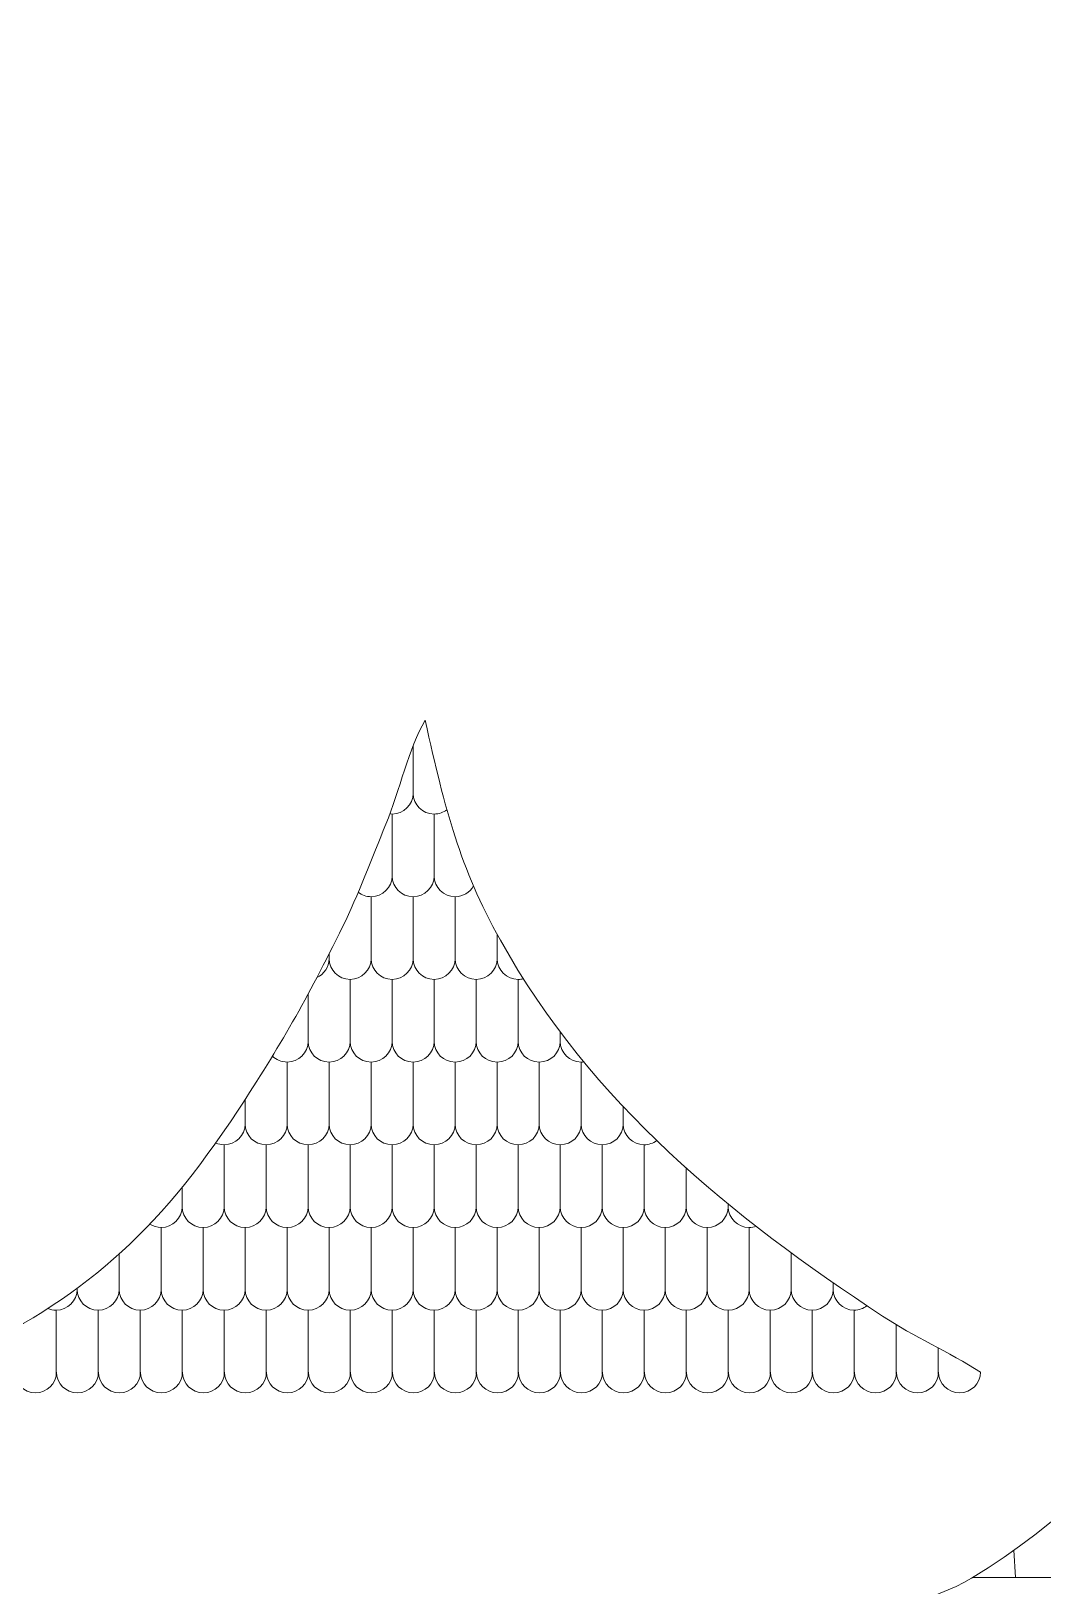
# Model space of a CAD drawing. Header units: millimetres. Extents: x 170 to 862, y -190 to 818.
# Drawn here: x 259.8 to 308.7, y 5.7 to 80.9 of the extents above; entities that cross this region are included whole.
import ezdxf

# ---------------------------------------------------------------- set-up
doc = ezdxf.new("R2010")
doc.units = ezdxf.units.MM
doc.header["$MEASUREMENT"] = 0
doc.layers.add('layer 1', color=7, linetype='Continuous')

msp = doc.modelspace()

# ---------------------------------------------------------------- linework, layer by layer
at = {"layer": 'layer 1', "color": 250, "lineweight": 9}
msp.add_open_spline([(319.8682, -76.3493), (319.8682, -76.3493), (343.8514, -76.3493), (343.8514, -76.3493), (343.8514, -76.3493), (343.8514, -76.3493), (343.8514, -79.3493), (343.8514, -79.3493), (343.8514, -79.3493), (343.8514, -79.3493), (353.8514, -79.3493), (353.8514, -79.3493), (353.8514, -79.3493), (353.8514, -79.3493), (353.8514, -76.3493), (353.8514, -76.3493), (353.8514, -76.3493), (353.8514, -76.3493), (423.8514, -76.3493), (423.8514, -76.3493), (423.8514, -76.3493), (423.8514, -76.3493), (423.8514, -79.3493), (423.8514, -79.3493), (423.8514, -79.3493), (423.8514, -79.3493), (433.8514, -79.3493), (433.8514, -79.3493), (433.8514, -79.3493), (433.8514, -79.3493), (433.8514, -76.3493), (433.8514, -76.3493), (433.8514, -76.3493), (433.8514, -76.3493), (455.2614, -76.3493), (455.2614, -76.3493), (455.2614, -76.3493), (455.2614, -76.3493), (457.417, -38.3999), (457.417, -38.3999), (457.417, -38.3999), (457.417, -38.3999), (465.449, -38.4031), (465.449, -38.4031), (465.449, -38.4031), (465.449, -38.4031), (448.1188, -19.24), (448.1188, -19.24), (448.1188, -19.24), (448.1188, -19.24), (438.0659, -29.5627), (438.0659, -29.5627), (438.0659, -29.5627), (438.0659, -29.5627), (439.0461, 27.5222), (439.0461, 27.5222), (439.0461, 27.5222), (439.0461, 27.5222), (456.0759, 27.3166), (456.0759, 27.3166), (456.0759, 27.3166), (454.5247, 28.3391), (452.9206, 28.9806), (451.3288, 30.0274), (451.3288, 30.0274), (444.0283, 34.8289), (437.2336, 40.3103), (432.8351, 48.2183), (432.8351, 48.2183), (430.8404, 51.8047), (430.1982, 54.4117), (429.1919, 58.8511), (429.1919, 58.8511), (428.3867, 57.4735), (427.9704, 55.4868), (427.2897, 53.819), (427.2897, 53.819), (426.6375, 52.2224), (425.9348, 50.3539), (425.2118, 48.8866), (425.2118, 48.8866), (423.4478, 45.3056), (422.1823, 43.0957), (420.1405, 39.9896), (420.1405, 39.9896), (415.8221, 33.42), (412.0871, 30.4764), (405.2336, 27.3613), (405.2336, 27.3613), (405.2336, 27.3613), (419.7266, 27.3214), (419.7266, 27.3214), (419.7266, 27.3214), (419.7929, 24.0482), (420.1467, 11.4736), (419.5791, 9.0804), (419.5791, 9.0804), (419.5791, 9.0804), (389.2877, 9.1505), (389.2877, 9.1505), (389.2877, 9.1505), (389.2877, 9.1505), (389.2097, 19.9821), (389.2097, 19.9821), (389.2097, 19.9821), (389.2097, 19.9821), (375.1066, 19.9921), (375.1066, 19.9921), (375.1066, 19.9921), (375.1066, 19.9921), (375.0034, 10.6007), (375.0034, 10.6007), (375.0034, 10.6007), (373.7262, 10.5512), (365.8784, 11.7012), (365.0527, 12.1687), (365.0527, 12.1687), (364.3386, 13.3816), (364.7405, 43.9697), (364.7927, 48.2832), (364.7927, 48.2832), (364.7927, 48.2832), (380.841, 48.2946), (380.841, 48.2946), (380.841, 48.2946), (380.74, 50.0304), (372.5591, 76.3162), (372.0121, 76.9632), (372.0121, 76.9632), (370.5152, 75.3409), (369.3858, 73.5545), (368.0849, 71.9493), (368.0849, 71.9493), (367.08, 70.71), (365.1664, 67.9084), (364.0811, 67.1754), (364.0811, 67.1754), (364.0811, 67.1754), (361.8784, 86.5585), (361.8784, 86.5585), (361.8784, 86.5585), (361.8784, 86.5585), (370.849, 86.6342), (370.849, 86.6342), (370.849, 86.6342), (370.0796, 88.0788), (368.4572, 90.101), (367.4871, 91.4431), (367.4871, 91.4431), (367.4871, 91.4431), (357.5621, 105.0883), (357.5621, 105.0883), (357.5621, 105.0883), (357.2269, 105.5332), (357.5734, 105.1591), (357.1671, 105.5796), (357.1671, 105.5796), (356.1305, 105.1028), (348.9504, 94.0412), (347.2331, 91.6573), (347.2331, 91.6573), (346.3093, 90.3753), (344.6368, 88.2551), (344.15, 86.9333), (344.15, 86.9333), (344.15, 86.9333), (351.9541, 86.9095), (351.9541, 86.9095), (351.9541, 86.9095), (352.0332, 84.6329), (350.0687, 75.6664), (349.5194, 72.157), (349.5194, 72.157), (349.3904, 71.3339), (349.2481, 70.5302), (349.113, 69.7136), (349.113, 69.7136), (349.113, 69.7136), (348.6788, 68.059), (348.6788, 68.059), (348.6788, 68.059), (348.6557, 68.0046), (348.5784, 67.7984), (348.5605, 67.842), (348.5605, 67.842), (348.5423, 67.886), (348.4821, 67.6949), (348.4347, 67.6268), (348.4347, 67.6268), (347.1042, 68.7098), (341.775, 75.8813), (340.5756, 76.9722), (340.5756, 76.9722), (339.9213, 76.3166), (338.5503, 71.3267), (338.2625, 70.3404), (338.2625, 70.3404), (337.2916, 67.0125), (332.0226, 51.5819), (331.8762, 49.7729), (331.8762, 49.7729), (331.8762, 49.7729), (346.2141, 49.7341), (346.2141, 49.7341), (346.2141, 49.7341), (346.2141, 49.7341), (342.3815, 24.6508), (342.3815, 24.6508), (342.3815, 24.6508), (341.7919, 21.3147), (342.0171, 19.978), (339.7257, 17.6474), (339.7257, 17.6474), (335.4128, 13.2606), (332.6263, 23.977), (331.9312, 27.3864), (331.9312, 27.3864), (331.2495, 30.7291), (329.9399, 41.8474), (328.6414, 42.8723), (328.6414, 42.8723), (325.0137, 40.4062), (322.5037, 16.4008), (305.2906, 6.0829), (305.2906, 6.0829), (303.3224, 4.9033), (301.0372, 4.6321), (299.2357, 3.6729), (299.2357, 3.6729), (299.2357, 3.6729), (315.3308, 3.5058), (315.3308, 3.5058), (315.3308, 3.5058), (316.0012, 1.9718), (317.4623, -31.6547), (317.6706, -36.4826), (317.6706, -36.4826), (318.2379, -49.6303), (319.5061, -63.2277), (319.8682, -76.3493)], degree=3, knots=[0, 0, 0, 0, 0.0163934, 0.0163934, 0.0163934, 0.0163934, 0.0327869, 0.0327869, 0.0327869, 0.0327869, 0.0491803, 0.0491803, 0.0491803, 0.0491803, 0.0655738, 0.0655738, 0.0655738, 0.0655738, 0.0819672, 0.0819672, 0.0819672, 0.0819672, 0.0983607, 0.0983607, 0.0983607, 0.0983607, 0.1147541, 0.1147541, 0.1147541, 0.1147541, 0.1311475, 0.1311475, 0.1311475, 0.1311475, 0.147541, 0.147541, 0.147541, 0.147541, 0.1639344, 0.1639344, 0.1639344, 0.1639344, 0.1803279, 0.1803279, 0.1803279, 0.1803279, 0.1967213, 0.1967213, 0.1967213, 0.1967213, 0.2131148, 0.2131148, 0.2131148, 0.2131148, 0.2295082, 0.2295082, 0.2295082, 0.2295082, 0.2459016, 0.2459016, 0.2459016, 0.2459016, 0.2622951, 0.2622951, 0.2622951, 0.2622951, 0.2786885, 0.2786885, 0.2786885, 0.2786885, 0.295082, 0.295082, 0.295082, 0.295082, 0.3114754, 0.3114754, 0.3114754, 0.3114754, 0.3278689, 0.3278689, 0.3278689, 0.3278689, 0.3442623, 0.3442623, 0.3442623, 0.3442623, 0.3606557, 0.3606557, 0.3606557, 0.3606557, 0.3770492, 0.3770492, 0.3770492, 0.3770492, 0.3934426, 0.3934426, 0.3934426, 0.3934426, 0.4098361, 0.4098361, 0.4098361, 0.4098361, 0.4262295, 0.4262295, 0.4262295, 0.4262295, 0.442623, 0.442623, 0.442623, 0.442623, 0.4590164, 0.4590164, 0.4590164, 0.4590164, 0.4754098, 0.4754098, 0.4754098, 0.4754098, 0.4918033, 0.4918033, 0.4918033, 0.4918033, 0.5081967, 0.5081967, 0.5081967, 0.5081967, 0.5245902, 0.5245902, 0.5245902, 0.5245902, 0.5409836, 0.5409836, 0.5409836, 0.5409836, 0.557377, 0.557377, 0.557377, 0.557377, 0.5737705, 0.5737705, 0.5737705, 0.5737705, 0.5901639, 0.5901639, 0.5901639, 0.5901639, 0.6065574, 0.6065574, 0.6065574, 0.6065574, 0.6229508, 0.6229508, 0.6229508, 0.6229508, 0.6393443, 0.6393443, 0.6393443, 0.6393443, 0.6557377, 0.6557377, 0.6557377, 0.6557377, 0.6721311, 0.6721311, 0.6721311, 0.6721311, 0.6885246, 0.6885246, 0.6885246, 0.6885246, 0.704918, 0.704918, 0.704918, 0.704918, 0.7213115, 0.7213115, 0.7213115, 0.7213115, 0.7377049, 0.7377049, 0.7377049, 0.7377049, 0.7540984, 0.7540984, 0.7540984, 0.7540984, 0.7704918, 0.7704918, 0.7704918, 0.7704918, 0.7868852, 0.7868852, 0.7868852, 0.7868852, 0.8032787, 0.8032787, 0.8032787, 0.8032787, 0.8196721, 0.8196721, 0.8196721, 0.8196721, 0.8360656, 0.8360656, 0.8360656, 0.8360656, 0.852459, 0.852459, 0.852459, 0.852459, 0.8688525, 0.8688525, 0.8688525, 0.8688525, 0.8852459, 0.8852459, 0.8852459, 0.8852459, 0.9016393, 0.9016393, 0.9016393, 0.9016393, 0.9180328, 0.9180328, 0.9180328, 0.9180328, 0.9344262, 0.9344262, 0.9344262, 0.9344262, 0.9508197, 0.9508197, 0.9508197, 0.9508197, 0.9672131, 0.9672131, 0.9672131, 0.9672131, 1, 1, 1, 1], dxfattribs=at)
at = {"layer": 'layer 1', "color": 2, "lineweight": 9}
msp.add_open_spline([(300.9792, 18.7549), (293.6787, 23.5564), (286.884, 29.0378), (282.4855, 36.9458), (282.4855, 36.9458), (280.4908, 40.5322), (279.8486, 43.1392), (278.8423, 47.5786), (278.8423, 47.5786), (278.0371, 46.201), (277.6208, 44.2143), (276.9401, 42.5465), (276.9401, 42.5465), (276.2879, 40.9499), (275.5852, 39.0814), (274.8622, 37.6141), (274.8622, 37.6141), (273.0982, 34.0331), (271.8327, 31.8232), (269.7909, 28.7171), (269.7909, 28.7171), (265.7715, 22.6023), (262.257, 19.6288), (256.2634, 16.7346), (256.2634, 16.7346), (256.2634, 16.7346), (254.9005, 16.0441), (254.9005, 16.0441), (254.9005, 16.0441), (254.9005, 15.4933), (255.3571, 15.0441), (255.917, 15.0441), (255.917, 15.0441), (256.4769, 15.0441), (256.9335, 15.4933), (256.9335, 16.0441), (256.9335, 16.0441), (256.9335, 15.4933), (257.3901, 15.0441), (257.95, 15.0441), (257.95, 15.0441), (258.5099, 15.0441), (258.9666, 15.4933), (258.9666, 16.0441), (258.9666, 16.0441), (258.9666, 15.4933), (259.4232, 15.0441), (259.9831, 15.0441), (259.9831, 15.0441), (260.543, 15.0441), (260.9996, 15.4933), (260.9996, 16.0441), (260.9996, 16.0441), (260.9996, 15.4933), (261.4562, 15.0441), (262.0161, 15.0441), (262.0161, 15.0441), (262.576, 15.0441), (263.0326, 15.4933), (263.0326, 16.0441), (263.0326, 16.0441), (263.0326, 15.4933), (263.4892, 15.0441), (264.0491, 15.0441), (264.0491, 15.0441), (264.609, 15.0441), (265.0657, 15.4933), (265.0657, 16.0441), (265.0657, 16.0441), (265.0657, 15.4933), (265.5223, 15.0441), (266.0822, 15.0441), (266.0822, 15.0441), (266.6421, 15.0441), (267.0987, 15.4933), (267.0987, 16.0441), (267.0987, 16.0441), (267.0987, 15.4933), (267.5553, 15.0441), (268.1152, 15.0441), (268.1152, 15.0441), (268.6751, 15.0441), (269.1317, 15.4933), (269.1317, 16.0441), (269.1317, 16.0441), (269.1317, 15.4933), (269.5883, 15.0441), (270.1482, 15.0441), (270.1482, 15.0441), (270.7081, 15.0441), (271.1647, 15.4933), (271.1647, 16.0441), (271.1647, 16.0441), (271.1647, 15.4933), (271.6214, 15.0441), (272.1813, 15.0441), (272.1813, 15.0441), (272.7412, 15.0441), (273.1978, 15.4933), (273.1978, 16.0441), (273.1978, 16.0441), (273.1978, 15.4933), (273.6544, 15.0441), (274.2143, 15.0441), (274.2143, 15.0441), (274.7742, 15.0441), (275.2308, 15.4933), (275.2308, 16.0441), (275.2308, 16.0441), (275.2308, 15.4933), (275.6874, 15.0441), (276.2473, 15.0441), (276.2473, 15.0441), (276.8072, 15.0441), (277.2638, 15.4933), (277.2638, 16.0441), (277.2638, 16.0441), (277.2638, 15.4933), (277.7205, 15.0441), (278.2804, 15.0441), (278.2804, 15.0441), (278.8403, 15.0441), (279.2969, 15.4933), (279.2969, 16.0441), (279.2969, 16.0441), (279.2969, 15.4933), (279.7535, 15.0441), (280.3134, 15.0441), (280.3134, 15.0441), (280.8733, 15.0441), (281.3299, 15.4933), (281.3299, 16.0441), (281.3299, 16.0441), (281.3299, 15.4933), (281.7865, 15.0441), (282.3464, 15.0441), (282.3464, 15.0441), (282.9063, 15.0441), (283.3629, 15.4933), (283.3629, 16.0441), (283.3629, 16.0441), (283.3629, 15.4933), (283.8196, 15.0441), (284.3795, 15.0441), (284.3795, 15.0441), (284.9394, 15.0441), (285.396, 15.4933), (285.396, 16.0441), (285.396, 16.0441), (285.396, 15.4933), (285.8526, 15.0441), (286.4125, 15.0441), (286.4125, 15.0441), (286.9724, 15.0441), (287.429, 15.4933), (287.429, 16.0441), (287.429, 16.0441), (287.429, 15.4933), (287.8856, 15.0441), (288.4455, 15.0441), (288.4455, 15.0441), (289.0054, 15.0441), (289.462, 15.4933), (289.462, 16.0441), (289.462, 16.0441), (289.462, 15.4933), (289.9187, 15.0441), (290.4785, 15.0441), (290.4785, 15.0441), (291.0384, 15.0441), (291.4951, 15.4933), (291.4951, 16.0441), (291.4951, 16.0441), (291.4951, 15.4933), (291.9517, 15.0441), (292.5116, 15.0441), (292.5116, 15.0441), (293.0715, 15.0441), (293.5281, 15.4933), (293.5281, 16.0441), (293.5281, 16.0441), (293.5281, 15.4933), (293.9847, 15.0441), (294.5446, 15.0441), (294.5446, 15.0441), (295.1045, 15.0441), (295.5611, 15.4933), (295.5611, 16.0441), (295.5611, 16.0441), (295.5611, 15.4933), (296.0177, 15.0441), (296.5776, 15.0441), (296.5776, 15.0441), (297.1375, 15.0441), (297.5942, 15.4933), (297.5942, 16.0441), (297.5942, 16.0441), (297.5942, 15.4933), (298.0508, 15.0441), (298.6107, 15.0441), (298.6107, 15.0441), (299.1706, 15.0441), (299.6272, 15.4933), (299.6272, 16.0441), (299.6272, 16.0441), (299.6272, 15.4933), (300.0838, 15.0441), (300.6437, 15.0441), (300.6437, 15.0441), (301.2036, 15.0441), (301.6602, 15.4933), (301.6602, 16.0441), (301.6602, 16.0441), (301.6602, 15.4933), (302.1168, 15.0441), (302.6767, 15.0441), (302.6767, 15.0441), (303.2366, 15.0441), (303.6933, 15.4933), (303.6933, 16.0441), (303.6933, 16.0441), (303.6933, 15.4933), (304.1499, 15.0441), (304.7098, 15.0441), (304.7098, 15.0441), (305.2697, 15.0441), (305.7263, 15.4933), (305.7263, 16.0441), (305.7263, 16.0441), (304.1791, 17.0297), (302.4996, 17.755), (300.9792, 18.7549)], degree=3, knots=[0, 0, 0, 0, 0.0169492, 0.0169492, 0.0169492, 0.0169492, 0.0338983, 0.0338983, 0.0338983, 0.0338983, 0.0508475, 0.0508475, 0.0508475, 0.0508475, 0.0677966, 0.0677966, 0.0677966, 0.0677966, 0.0847458, 0.0847458, 0.0847458, 0.0847458, 0.1016949, 0.1016949, 0.1016949, 0.1016949, 0.1186441, 0.1186441, 0.1186441, 0.1186441, 0.1355932, 0.1355932, 0.1355932, 0.1355932, 0.1525424, 0.1525424, 0.1525424, 0.1525424, 0.1694915, 0.1694915, 0.1694915, 0.1694915, 0.1864407, 0.1864407, 0.1864407, 0.1864407, 0.2033898, 0.2033898, 0.2033898, 0.2033898, 0.220339, 0.220339, 0.220339, 0.220339, 0.2372881, 0.2372881, 0.2372881, 0.2372881, 0.2542373, 0.2542373, 0.2542373, 0.2542373, 0.2711864, 0.2711864, 0.2711864, 0.2711864, 0.2881356, 0.2881356, 0.2881356, 0.2881356, 0.3050847, 0.3050847, 0.3050847, 0.3050847, 0.3220339, 0.3220339, 0.3220339, 0.3220339, 0.3389831, 0.3389831, 0.3389831, 0.3389831, 0.3559322, 0.3559322, 0.3559322, 0.3559322, 0.3728814, 0.3728814, 0.3728814, 0.3728814, 0.3898305, 0.3898305, 0.3898305, 0.3898305, 0.4067797, 0.4067797, 0.4067797, 0.4067797, 0.4237288, 0.4237288, 0.4237288, 0.4237288, 0.440678, 0.440678, 0.440678, 0.440678, 0.4576271, 0.4576271, 0.4576271, 0.4576271, 0.4745763, 0.4745763, 0.4745763, 0.4745763, 0.4915254, 0.4915254, 0.4915254, 0.4915254, 0.5084746, 0.5084746, 0.5084746, 0.5084746, 0.5254237, 0.5254237, 0.5254237, 0.5254237, 0.5423729, 0.5423729, 0.5423729, 0.5423729, 0.559322, 0.559322, 0.559322, 0.559322, 0.5762712, 0.5762712, 0.5762712, 0.5762712, 0.5932203, 0.5932203, 0.5932203, 0.5932203, 0.6101695, 0.6101695, 0.6101695, 0.6101695, 0.6271186, 0.6271186, 0.6271186, 0.6271186, 0.6440678, 0.6440678, 0.6440678, 0.6440678, 0.6610169, 0.6610169, 0.6610169, 0.6610169, 0.6779661, 0.6779661, 0.6779661, 0.6779661, 0.6949153, 0.6949153, 0.6949153, 0.6949153, 0.7118644, 0.7118644, 0.7118644, 0.7118644, 0.7288136, 0.7288136, 0.7288136, 0.7288136, 0.7457627, 0.7457627, 0.7457627, 0.7457627, 0.7627119, 0.7627119, 0.7627119, 0.7627119, 0.779661, 0.779661, 0.779661, 0.779661, 0.7966102, 0.7966102, 0.7966102, 0.7966102, 0.8135593, 0.8135593, 0.8135593, 0.8135593, 0.8305085, 0.8305085, 0.8305085, 0.8305085, 0.8474576, 0.8474576, 0.8474576, 0.8474576, 0.8644068, 0.8644068, 0.8644068, 0.8644068, 0.8813559, 0.8813559, 0.8813559, 0.8813559, 0.8983051, 0.8983051, 0.8983051, 0.8983051, 0.9152542, 0.9152542, 0.9152542, 0.9152542, 0.9322034, 0.9322034, 0.9322034, 0.9322034, 0.9491525, 0.9491525, 0.9491525, 0.9491525, 0.9661017, 0.9661017, 0.9661017, 0.9661017, 1, 1, 1, 1], dxfattribs=at)
at = {"layer": 'layer 1', "color": 242, "lineweight": 9}
for points, knots in [([(279.8993, 43.2518), (279.7277, 43.1216), (279.513, 43.0441), (279.2804, 43.0441), (279.2804, 43.0441), (278.7205, 43.0441), (278.2639, 43.4933), (278.2639, 44.0441), (278.2639, 44.0441), (278.2639, 44.0441), (278.2639, 46.3519), (278.2639, 46.3519)], [0, 0, 0, 0, 0.25, 0.25, 0.25, 0.25, 0.5, 0.5, 0.5, 0.5, 1, 1, 1, 1]), ([(278.2639, 44.0441), (278.2639, 43.4933), (277.8072, 43.0441), (277.2473, 43.0441), (277.2473, 43.0441), (277.2094, 43.0441), (277.1719, 43.0463), (277.1351, 43.0503)], [0, 0, 0, 0, 0.3333333, 0.3333333, 0.3333333, 0.3333333, 1, 1, 1, 1]), ([(279.2804, 40.0441), (279.2804, 39.4933), (278.8238, 39.0441), (278.2639, 39.0441), (278.2639, 39.0441), (277.704, 39.0441), (277.2473, 39.4933), (277.2473, 40.0441), (277.2473, 40.0441), (277.2473, 40.0441), (277.2473, 43.0441), (277.2473, 43.0441)], [0, 0, 0, 0, 0.25, 0.25, 0.25, 0.25, 0.5, 0.5, 0.5, 0.5, 1, 1, 1, 1]), ([(281.1874, 39.5627), (281.0141, 39.254), (280.6796, 39.0441), (280.2969, 39.0441), (280.2969, 39.0441), (279.737, 39.0441), (279.2804, 39.4933), (279.2804, 40.0441), (279.2804, 40.0441), (279.2804, 40.0441), (279.2804, 43.0441), (279.2804, 43.0441)], [0, 0, 0, 0, 0.25, 0.25, 0.25, 0.25, 0.5, 0.5, 0.5, 0.5, 1, 1, 1, 1]), ([(277.2473, 40.0441), (277.2473, 39.4933), (276.7907, 39.0441), (276.2308, 39.0441), (276.2308, 39.0441), (275.9953, 39.0441), (275.7781, 39.1236), (275.6055, 39.2566)], [0, 0, 0, 0, 0.3333333, 0.3333333, 0.3333333, 0.3333333, 1, 1, 1, 1]), ([(278.2639, 36.0441), (278.2639, 35.4933), (277.8072, 35.0441), (277.2473, 35.0441), (277.2473, 35.0441), (276.6874, 35.0441), (276.2308, 35.4933), (276.2308, 36.0441), (276.2308, 36.0441), (276.2308, 36.0441), (276.2308, 39.0441), (276.2308, 39.0441)], [0, 0, 0, 0, 0.25, 0.25, 0.25, 0.25, 0.5, 0.5, 0.5, 0.5, 1, 1, 1, 1]), ([(280.2969, 36.0441), (280.2969, 35.4933), (279.8403, 35.0441), (279.2804, 35.0441), (279.2804, 35.0441), (278.7205, 35.0441), (278.2639, 35.4933), (278.2639, 36.0441), (278.2639, 36.0441), (278.2639, 36.0441), (278.2639, 39.0441), (278.2639, 39.0441)], [0, 0, 0, 0, 0.25, 0.25, 0.25, 0.25, 0.5, 0.5, 0.5, 0.5, 1, 1, 1, 1]), ([(282.3299, 36.0441), (282.3299, 35.4933), (281.8733, 35.0441), (281.3134, 35.0441), (281.3134, 35.0441), (280.7535, 35.0441), (280.2969, 35.4933), (280.2969, 36.0441), (280.2969, 36.0441), (280.2969, 36.0441), (280.2969, 39.0441), (280.2969, 39.0441)], [0, 0, 0, 0, 0.25, 0.25, 0.25, 0.25, 0.5, 0.5, 0.5, 0.5, 1, 1, 1, 1]), ([(283.5982, 35.0753), (283.5177, 35.055), (283.4333, 35.0441), (283.3464, 35.0441), (283.3464, 35.0441), (282.7865, 35.0441), (282.3299, 35.4933), (282.3299, 36.0441), (282.3299, 36.0441), (282.3299, 36.0441), (282.3299, 37.2288), (282.3299, 37.2288)], [0, 0, 0, 0, 0.25, 0.25, 0.25, 0.25, 0.5, 0.5, 0.5, 0.5, 1, 1, 1, 1]), ([(276.2308, 36.0441), (276.2308, 35.4933), (275.7742, 35.0441), (275.2143, 35.0441), (275.2143, 35.0441), (274.6544, 35.0441), (274.1978, 35.4933), (274.1978, 36.0441), (274.1978, 36.0441), (274.1978, 36.0441), (274.1978, 36.2843), (274.1978, 36.2843)], [0, 0, 0, 0, 0.25, 0.25, 0.25, 0.25, 0.5, 0.5, 0.5, 0.5, 1, 1, 1, 1]), ([(277.2473, 32.0441), (277.2473, 31.4933), (276.7907, 31.0441), (276.2308, 31.0441), (276.2308, 31.0441), (275.6709, 31.0441), (275.2143, 31.4933), (275.2143, 32.0441), (275.2143, 32.0441), (275.2143, 32.0441), (275.2143, 35.0441), (275.2143, 35.0441)], [0, 0, 0, 0, 0.25, 0.25, 0.25, 0.25, 0.5, 0.5, 0.5, 0.5, 1, 1, 1, 1]), ([(279.2804, 32.0441), (279.2804, 31.4933), (278.8238, 31.0441), (278.2639, 31.0441), (278.2639, 31.0441), (277.704, 31.0441), (277.2473, 31.4933), (277.2473, 32.0441), (277.2473, 32.0441), (277.2473, 32.0441), (277.2473, 35.0441), (277.2473, 35.0441)], [0, 0, 0, 0, 0.25, 0.25, 0.25, 0.25, 0.5, 0.5, 0.5, 0.5, 1, 1, 1, 1]), ([(281.3134, 32.0441), (281.3134, 31.4933), (280.8568, 31.0441), (280.2969, 31.0441), (280.2969, 31.0441), (279.737, 31.0441), (279.2804, 31.4933), (279.2804, 32.0441), (279.2804, 32.0441), (279.2804, 32.0441), (279.2804, 35.0441), (279.2804, 35.0441)], [0, 0, 0, 0, 0.25, 0.25, 0.25, 0.25, 0.5, 0.5, 0.5, 0.5, 1, 1, 1, 1]), ([(283.3464, 32.0441), (283.3464, 31.4933), (282.8898, 31.0441), (282.3299, 31.0441), (282.3299, 31.0441), (281.77, 31.0441), (281.3134, 31.4933), (281.3134, 32.0441), (281.3134, 32.0441), (281.3134, 32.0441), (281.3134, 35.0441), (281.3134, 35.0441)], [0, 0, 0, 0, 0.25, 0.25, 0.25, 0.25, 0.5, 0.5, 0.5, 0.5, 1, 1, 1, 1]), ([(285.3795, 32.0441), (285.3795, 31.4933), (284.9229, 31.0441), (284.363, 31.0441), (284.363, 31.0441), (283.8031, 31.0441), (283.3464, 31.4933), (283.3464, 32.0441), (283.3464, 32.0441), (283.3464, 32.0441), (283.3464, 35.0441), (283.3464, 35.0441)], [0, 0, 0, 0, 0.25, 0.25, 0.25, 0.25, 0.5, 0.5, 0.5, 0.5, 1, 1, 1, 1]), ([(275.2143, 32.0441), (275.2143, 31.4933), (274.7577, 31.0441), (274.1978, 31.0441), (274.1978, 31.0441), (273.6379, 31.0441), (273.1813, 31.4933), (273.1813, 32.0441), (273.1813, 32.0441), (273.1813, 32.0441), (273.1813, 34.3398), (273.1813, 34.3398)], [0, 0, 0, 0, 0.25, 0.25, 0.25, 0.25, 0.5, 0.5, 0.5, 0.5, 1, 1, 1, 1]), ([(286.5229, 31.0519), (286.4813, 31.0467), (286.439, 31.0441), (286.396, 31.0441), (286.396, 31.0441), (285.8361, 31.0441), (285.3795, 31.4933), (285.3795, 32.0441), (285.3795, 32.0441), (285.3795, 32.0441), (285.3795, 32.5022), (285.3795, 32.5022)], [0, 0, 0, 0, 0.25, 0.25, 0.25, 0.25, 0.5, 0.5, 0.5, 0.5, 1, 1, 1, 1]), ([(273.1813, 32.0441), (273.1813, 31.4933), (272.7247, 31.0441), (272.1648, 31.0441), (272.1648, 31.0441), (271.8881, 31.0441), (271.6366, 31.1539), (271.453, 31.3313)], [0, 0, 0, 0, 0.3333333, 0.3333333, 0.3333333, 0.3333333, 1, 1, 1, 1]), ([(274.1978, 28.0441), (274.1978, 27.4933), (273.7412, 27.0441), (273.1813, 27.0441), (273.1813, 27.0441), (272.6214, 27.0441), (272.1648, 27.4933), (272.1648, 28.0441), (272.1648, 28.0441), (272.1648, 28.0441), (272.1648, 31.0441), (272.1648, 31.0441)], [0, 0, 0, 0, 0.25, 0.25, 0.25, 0.25, 0.5, 0.5, 0.5, 0.5, 1, 1, 1, 1]), ([(276.2308, 28.0441), (276.2308, 27.4933), (275.7742, 27.0441), (275.2143, 27.0441), (275.2143, 27.0441), (274.6544, 27.0441), (274.1978, 27.4933), (274.1978, 28.0441), (274.1978, 28.0441), (274.1978, 28.0441), (274.1978, 31.0441), (274.1978, 31.0441)], [0, 0, 0, 0, 0.25, 0.25, 0.25, 0.25, 0.5, 0.5, 0.5, 0.5, 1, 1, 1, 1]), ([(278.2639, 28.0441), (278.2639, 27.4933), (277.8072, 27.0441), (277.2473, 27.0441), (277.2473, 27.0441), (276.6874, 27.0441), (276.2308, 27.4933), (276.2308, 28.0441), (276.2308, 28.0441), (276.2308, 28.0441), (276.2308, 31.0441), (276.2308, 31.0441)], [0, 0, 0, 0, 0.25, 0.25, 0.25, 0.25, 0.5, 0.5, 0.5, 0.5, 1, 1, 1, 1]), ([(280.2969, 28.0441), (280.2969, 27.4933), (279.8403, 27.0441), (279.2804, 27.0441), (279.2804, 27.0441), (278.7205, 27.0441), (278.2639, 27.4933), (278.2639, 28.0441), (278.2639, 28.0441), (278.2639, 28.0441), (278.2639, 31.0441), (278.2639, 31.0441)], [0, 0, 0, 0, 0.25, 0.25, 0.25, 0.25, 0.5, 0.5, 0.5, 0.5, 1, 1, 1, 1]), ([(282.3299, 28.0441), (282.3299, 27.4933), (281.8733, 27.0441), (281.3134, 27.0441), (281.3134, 27.0441), (280.7535, 27.0441), (280.2969, 27.4933), (280.2969, 28.0441), (280.2969, 28.0441), (280.2969, 28.0441), (280.2969, 31.0441), (280.2969, 31.0441)], [0, 0, 0, 0, 0.25, 0.25, 0.25, 0.25, 0.5, 0.5, 0.5, 0.5, 1, 1, 1, 1]), ([(284.363, 28.0441), (284.363, 27.4933), (283.9063, 27.0441), (283.3464, 27.0441), (283.3464, 27.0441), (282.7865, 27.0441), (282.3299, 27.4933), (282.3299, 28.0441), (282.3299, 28.0441), (282.3299, 28.0441), (282.3299, 31.0441), (282.3299, 31.0441)], [0, 0, 0, 0, 0.25, 0.25, 0.25, 0.25, 0.5, 0.5, 0.5, 0.5, 1, 1, 1, 1]), ([(286.396, 28.0441), (286.396, 27.4933), (285.9394, 27.0441), (285.3795, 27.0441), (285.3795, 27.0441), (284.8196, 27.0441), (284.363, 27.4933), (284.363, 28.0441), (284.363, 28.0441), (284.363, 28.0441), (284.363, 31.0441), (284.363, 31.0441)], [0, 0, 0, 0, 0.25, 0.25, 0.25, 0.25, 0.5, 0.5, 0.5, 0.5, 1, 1, 1, 1]), ([(288.429, 28.0441), (288.429, 27.4933), (287.9724, 27.0441), (287.4125, 27.0441), (287.4125, 27.0441), (286.8526, 27.0441), (286.396, 27.4933), (286.396, 28.0441), (286.396, 28.0441), (286.396, 28.0441), (286.396, 31.0441), (286.396, 31.0441)], [0, 0, 0, 0, 0.25, 0.25, 0.25, 0.25, 0.5, 0.5, 0.5, 0.5, 1, 1, 1, 1]), ([(272.1648, 28.0441), (272.1648, 27.4933), (271.7081, 27.0441), (271.1482, 27.0441), (271.1482, 27.0441), (270.5884, 27.0441), (270.1317, 27.4933), (270.1317, 28.0441), (270.1317, 28.0441), (270.1317, 28.0441), (270.1317, 29.2384), (270.1317, 29.2384)], [0, 0, 0, 0, 0.25, 0.25, 0.25, 0.25, 0.5, 0.5, 0.5, 0.5, 1, 1, 1, 1]), ([(290.0554, 27.245), (289.8853, 27.119), (289.6741, 27.0441), (289.4455, 27.0441), (289.4455, 27.0441), (288.8856, 27.0441), (288.429, 27.4933), (288.429, 28.0441), (288.429, 28.0441), (288.429, 28.0441), (288.429, 28.892), (288.429, 28.892)], [0, 0, 0, 0, 0.25, 0.25, 0.25, 0.25, 0.5, 0.5, 0.5, 0.5, 1, 1, 1, 1]), ([(270.1317, 28.0441), (270.1317, 27.4933), (269.6751, 27.0441), (269.1152, 27.0441), (269.1152, 27.0441), (268.9702, 27.0441), (268.8323, 27.0743), (268.7073, 27.1285)], [0, 0, 0, 0, 0.3333333, 0.3333333, 0.3333333, 0.3333333, 1, 1, 1, 1]), ([(271.1482, 24.0441), (271.1482, 23.4933), (270.6916, 23.0441), (270.1317, 23.0441), (270.1317, 23.0441), (269.5718, 23.0441), (269.1152, 23.4933), (269.1152, 24.0441), (269.1152, 24.0441), (269.1152, 24.0441), (269.1152, 27.0441), (269.1152, 27.0441)], [0, 0, 0, 0, 0.25, 0.25, 0.25, 0.25, 0.5, 0.5, 0.5, 0.5, 1, 1, 1, 1]), ([(273.1813, 24.0441), (273.1813, 23.4933), (272.7247, 23.0441), (272.1648, 23.0441), (272.1648, 23.0441), (271.6049, 23.0441), (271.1482, 23.4933), (271.1482, 24.0441), (271.1482, 24.0441), (271.1482, 24.0441), (271.1482, 27.0441), (271.1482, 27.0441)], [0, 0, 0, 0, 0.25, 0.25, 0.25, 0.25, 0.5, 0.5, 0.5, 0.5, 1, 1, 1, 1]), ([(275.2143, 24.0441), (275.2143, 23.4933), (274.7577, 23.0441), (274.1978, 23.0441), (274.1978, 23.0441), (273.6379, 23.0441), (273.1813, 23.4933), (273.1813, 24.0441), (273.1813, 24.0441), (273.1813, 24.0441), (273.1813, 27.0441), (273.1813, 27.0441)], [0, 0, 0, 0, 0.25, 0.25, 0.25, 0.25, 0.5, 0.5, 0.5, 0.5, 1, 1, 1, 1]), ([(277.2473, 24.0441), (277.2473, 23.4933), (276.7907, 23.0441), (276.2308, 23.0441), (276.2308, 23.0441), (275.6709, 23.0441), (275.2143, 23.4933), (275.2143, 24.0441), (275.2143, 24.0441), (275.2143, 24.0441), (275.2143, 27.0441), (275.2143, 27.0441)], [0, 0, 0, 0, 0.25, 0.25, 0.25, 0.25, 0.5, 0.5, 0.5, 0.5, 1, 1, 1, 1]), ([(279.2804, 24.0441), (279.2804, 23.4933), (278.8238, 23.0441), (278.2639, 23.0441), (278.2639, 23.0441), (277.704, 23.0441), (277.2473, 23.4933), (277.2473, 24.0441), (277.2473, 24.0441), (277.2473, 24.0441), (277.2473, 27.0441), (277.2473, 27.0441)], [0, 0, 0, 0, 0.25, 0.25, 0.25, 0.25, 0.5, 0.5, 0.5, 0.5, 1, 1, 1, 1]), ([(281.3134, 24.0441), (281.3134, 23.4933), (280.8568, 23.0441), (280.2969, 23.0441), (280.2969, 23.0441), (279.737, 23.0441), (279.2804, 23.4933), (279.2804, 24.0441), (279.2804, 24.0441), (279.2804, 24.0441), (279.2804, 27.0441), (279.2804, 27.0441)], [0, 0, 0, 0, 0.25, 0.25, 0.25, 0.25, 0.5, 0.5, 0.5, 0.5, 1, 1, 1, 1]), ([(283.3464, 24.0441), (283.3464, 23.4933), (282.8898, 23.0441), (282.3299, 23.0441), (282.3299, 23.0441), (281.77, 23.0441), (281.3134, 23.4933), (281.3134, 24.0441), (281.3134, 24.0441), (281.3134, 24.0441), (281.3134, 27.0441), (281.3134, 27.0441)], [0, 0, 0, 0, 0.25, 0.25, 0.25, 0.25, 0.5, 0.5, 0.5, 0.5, 1, 1, 1, 1]), ([(285.3795, 24.0441), (285.3795, 23.4933), (284.9229, 23.0441), (284.363, 23.0441), (284.363, 23.0441), (283.8031, 23.0441), (283.3464, 23.4933), (283.3464, 24.0441), (283.3464, 24.0441), (283.3464, 24.0441), (283.3464, 27.0441), (283.3464, 27.0441)], [0, 0, 0, 0, 0.25, 0.25, 0.25, 0.25, 0.5, 0.5, 0.5, 0.5, 1, 1, 1, 1]), ([(287.4125, 24.0441), (287.4125, 23.4933), (286.9559, 23.0441), (286.396, 23.0441), (286.396, 23.0441), (285.8361, 23.0441), (285.3795, 23.4933), (285.3795, 24.0441), (285.3795, 24.0441), (285.3795, 24.0441), (285.3795, 27.0441), (285.3795, 27.0441)], [0, 0, 0, 0, 0.25, 0.25, 0.25, 0.25, 0.5, 0.5, 0.5, 0.5, 1, 1, 1, 1]), ([(289.4455, 24.0441), (289.4455, 23.4933), (288.9889, 23.0441), (288.429, 23.0441), (288.429, 23.0441), (287.8691, 23.0441), (287.4125, 23.4933), (287.4125, 24.0441), (287.4125, 24.0441), (287.4125, 24.0441), (287.4125, 27.0441), (287.4125, 27.0441)], [0, 0, 0, 0, 0.25, 0.25, 0.25, 0.25, 0.5, 0.5, 0.5, 0.5, 1, 1, 1, 1]), ([(291.4786, 24.0441), (291.4786, 23.4933), (291.0219, 23.0441), (290.462, 23.0441), (290.462, 23.0441), (289.9022, 23.0441), (289.4455, 23.4933), (289.4455, 24.0441), (289.4455, 24.0441), (289.4455, 24.0441), (289.4455, 27.0441), (289.4455, 27.0441)], [0, 0, 0, 0, 0.25, 0.25, 0.25, 0.25, 0.5, 0.5, 0.5, 0.5, 1, 1, 1, 1]), ([(293.5116, 24.0441), (293.5116, 23.4933), (293.055, 23.0441), (292.4951, 23.0441), (292.4951, 23.0441), (291.9352, 23.0441), (291.4786, 23.4933), (291.4786, 24.0441), (291.4786, 24.0441), (291.4786, 24.0441), (291.4786, 25.9208), (291.4786, 25.9208)], [0, 0, 0, 0, 0.25, 0.25, 0.25, 0.25, 0.5, 0.5, 0.5, 0.5, 1, 1, 1, 1]), ([(269.1152, 24.0441), (269.1152, 23.4933), (268.6586, 23.0441), (268.0987, 23.0441), (268.0987, 23.0441), (267.5388, 23.0441), (267.0822, 23.4933), (267.0822, 24.0441), (267.0822, 24.0441), (267.0822, 24.0441), (267.0822, 24.9853), (267.0822, 24.9853)], [0, 0, 0, 0, 0.25, 0.25, 0.25, 0.25, 0.5, 0.5, 0.5, 0.5, 1, 1, 1, 1]), ([(294.8618, 23.0997), (294.7572, 23.0638), (294.6449, 23.0441), (294.5281, 23.0441), (294.5281, 23.0441), (293.9682, 23.0441), (293.5116, 23.4933), (293.5116, 24.0441), (293.5116, 24.0441), (293.5116, 24.0441), (293.5116, 24.1781), (293.5116, 24.1781)], [0, 0, 0, 0, 0.25, 0.25, 0.25, 0.25, 0.5, 0.5, 0.5, 0.5, 1, 1, 1, 1]), ([(267.0822, 24.0441), (267.0822, 23.4933), (266.6256, 23.0441), (266.0657, 23.0441), (266.0657, 23.0441), (265.8641, 23.0441), (265.6758, 23.1024), (265.5175, 23.2027)], [0, 0, 0, 0, 0.3333333, 0.3333333, 0.3333333, 0.3333333, 1, 1, 1, 1]), ([(268.0987, 20.0441), (268.0987, 19.4933), (267.6421, 19.0441), (267.0822, 19.0441), (267.0822, 19.0441), (266.5223, 19.0441), (266.0657, 19.4933), (266.0657, 20.0441), (266.0657, 20.0441), (266.0657, 20.0441), (266.0657, 23.0441), (266.0657, 23.0441)], [0, 0, 0, 0, 0.25, 0.25, 0.25, 0.25, 0.5, 0.5, 0.5, 0.5, 1, 1, 1, 1]), ([(270.1317, 20.0441), (270.1317, 19.4933), (269.6751, 19.0441), (269.1152, 19.0441), (269.1152, 19.0441), (268.5553, 19.0441), (268.0987, 19.4933), (268.0987, 20.0441), (268.0987, 20.0441), (268.0987, 20.0441), (268.0987, 23.0441), (268.0987, 23.0441)], [0, 0, 0, 0, 0.25, 0.25, 0.25, 0.25, 0.5, 0.5, 0.5, 0.5, 1, 1, 1, 1]), ([(272.1648, 20.0441), (272.1648, 19.4933), (271.7081, 19.0441), (271.1482, 19.0441), (271.1482, 19.0441), (270.5884, 19.0441), (270.1317, 19.4933), (270.1317, 20.0441), (270.1317, 20.0441), (270.1317, 20.0441), (270.1317, 23.0441), (270.1317, 23.0441)], [0, 0, 0, 0, 0.25, 0.25, 0.25, 0.25, 0.5, 0.5, 0.5, 0.5, 1, 1, 1, 1]), ([(274.1978, 20.0441), (274.1978, 19.4933), (273.7412, 19.0441), (273.1813, 19.0441), (273.1813, 19.0441), (272.6214, 19.0441), (272.1648, 19.4933), (272.1648, 20.0441), (272.1648, 20.0441), (272.1648, 20.0441), (272.1648, 23.0441), (272.1648, 23.0441)], [0, 0, 0, 0, 0.25, 0.25, 0.25, 0.25, 0.5, 0.5, 0.5, 0.5, 1, 1, 1, 1]), ([(276.2308, 20.0441), (276.2308, 19.4933), (275.7742, 19.0441), (275.2143, 19.0441), (275.2143, 19.0441), (274.6544, 19.0441), (274.1978, 19.4933), (274.1978, 20.0441), (274.1978, 20.0441), (274.1978, 20.0441), (274.1978, 23.0441), (274.1978, 23.0441)], [0, 0, 0, 0, 0.25, 0.25, 0.25, 0.25, 0.5, 0.5, 0.5, 0.5, 1, 1, 1, 1]), ([(278.2639, 20.0441), (278.2639, 19.4933), (277.8072, 19.0441), (277.2473, 19.0441), (277.2473, 19.0441), (276.6874, 19.0441), (276.2308, 19.4933), (276.2308, 20.0441), (276.2308, 20.0441), (276.2308, 20.0441), (276.2308, 23.0441), (276.2308, 23.0441)], [0, 0, 0, 0, 0.25, 0.25, 0.25, 0.25, 0.5, 0.5, 0.5, 0.5, 1, 1, 1, 1]), ([(280.2969, 20.0441), (280.2969, 19.4933), (279.8403, 19.0441), (279.2804, 19.0441), (279.2804, 19.0441), (278.7205, 19.0441), (278.2639, 19.4933), (278.2639, 20.0441), (278.2639, 20.0441), (278.2639, 20.0441), (278.2639, 23.0441), (278.2639, 23.0441)], [0, 0, 0, 0, 0.25, 0.25, 0.25, 0.25, 0.5, 0.5, 0.5, 0.5, 1, 1, 1, 1]), ([(282.3299, 20.0441), (282.3299, 19.4933), (281.8733, 19.0441), (281.3134, 19.0441), (281.3134, 19.0441), (280.7535, 19.0441), (280.2969, 19.4933), (280.2969, 20.0441), (280.2969, 20.0441), (280.2969, 20.0441), (280.2969, 23.0441), (280.2969, 23.0441)], [0, 0, 0, 0, 0.25, 0.25, 0.25, 0.25, 0.5, 0.5, 0.5, 0.5, 1, 1, 1, 1]), ([(284.363, 20.0441), (284.363, 19.4933), (283.9063, 19.0441), (283.3464, 19.0441), (283.3464, 19.0441), (282.7865, 19.0441), (282.3299, 19.4933), (282.3299, 20.0441), (282.3299, 20.0441), (282.3299, 20.0441), (282.3299, 23.0441), (282.3299, 23.0441)], [0, 0, 0, 0, 0.25, 0.25, 0.25, 0.25, 0.5, 0.5, 0.5, 0.5, 1, 1, 1, 1]), ([(286.396, 20.0441), (286.396, 19.4933), (285.9394, 19.0441), (285.3795, 19.0441), (285.3795, 19.0441), (284.8196, 19.0441), (284.363, 19.4933), (284.363, 20.0441), (284.363, 20.0441), (284.363, 20.0441), (284.363, 23.0441), (284.363, 23.0441)], [0, 0, 0, 0, 0.25, 0.25, 0.25, 0.25, 0.5, 0.5, 0.5, 0.5, 1, 1, 1, 1]), ([(288.429, 20.0441), (288.429, 19.4933), (287.9724, 19.0441), (287.4125, 19.0441), (287.4125, 19.0441), (286.8526, 19.0441), (286.396, 19.4933), (286.396, 20.0441), (286.396, 20.0441), (286.396, 20.0441), (286.396, 23.0441), (286.396, 23.0441)], [0, 0, 0, 0, 0.25, 0.25, 0.25, 0.25, 0.5, 0.5, 0.5, 0.5, 1, 1, 1, 1]), ([(290.462, 20.0441), (290.462, 19.4933), (290.0054, 19.0441), (289.4455, 19.0441), (289.4455, 19.0441), (288.8856, 19.0441), (288.429, 19.4933), (288.429, 20.0441), (288.429, 20.0441), (288.429, 20.0441), (288.429, 23.0441), (288.429, 23.0441)], [0, 0, 0, 0, 0.25, 0.25, 0.25, 0.25, 0.5, 0.5, 0.5, 0.5, 1, 1, 1, 1]), ([(292.4951, 20.0441), (292.4951, 19.4933), (292.0385, 19.0441), (291.4786, 19.0441), (291.4786, 19.0441), (290.9187, 19.0441), (290.462, 19.4933), (290.462, 20.0441), (290.462, 20.0441), (290.462, 20.0441), (290.462, 23.0441), (290.462, 23.0441)], [0, 0, 0, 0, 0.25, 0.25, 0.25, 0.25, 0.5, 0.5, 0.5, 0.5, 1, 1, 1, 1]), ([(294.5281, 20.0441), (294.5281, 19.4933), (294.0715, 19.0441), (293.5116, 19.0441), (293.5116, 19.0441), (292.9517, 19.0441), (292.4951, 19.4933), (292.4951, 20.0441), (292.4951, 20.0441), (292.4951, 20.0441), (292.4951, 23.0441), (292.4951, 23.0441)], [0, 0, 0, 0, 0.25, 0.25, 0.25, 0.25, 0.5, 0.5, 0.5, 0.5, 1, 1, 1, 1]), ([(296.5611, 20.0441), (296.5611, 19.4933), (296.1045, 19.0441), (295.5446, 19.0441), (295.5446, 19.0441), (294.9847, 19.0441), (294.5281, 19.4933), (294.5281, 20.0441), (294.5281, 20.0441), (294.5281, 20.0441), (294.5281, 23.0441), (294.5281, 23.0441)], [0, 0, 0, 0, 0.25, 0.25, 0.25, 0.25, 0.5, 0.5, 0.5, 0.5, 1, 1, 1, 1]), ([(298.5942, 20.0441), (298.5942, 19.4933), (298.1376, 19.0441), (297.5777, 19.0441), (297.5777, 19.0441), (297.0178, 19.0441), (296.5611, 19.4933), (296.5611, 20.0441), (296.5611, 20.0441), (296.5611, 20.0441), (296.5611, 21.8149), (296.5611, 21.8149)], [0, 0, 0, 0, 0.25, 0.25, 0.25, 0.25, 0.5, 0.5, 0.5, 0.5, 1, 1, 1, 1]), ([(266.0657, 20.0441), (266.0657, 19.4933), (265.6091, 19.0441), (265.0492, 19.0441), (265.0492, 19.0441), (264.4893, 19.0441), (264.0326, 19.4933), (264.0326, 20.0441), (264.0326, 20.0441), (264.0326, 20.0441), (264.0326, 21.7544), (264.0326, 21.7544)], [0, 0, 0, 0, 0.25, 0.25, 0.25, 0.25, 0.5, 0.5, 0.5, 0.5, 1, 1, 1, 1]), ([(300.2296, 19.2518), (300.058, 19.1217), (299.8433, 19.0441), (299.6107, 19.0441), (299.6107, 19.0441), (299.0508, 19.0441), (298.5942, 19.4933), (298.5942, 20.0441), (298.5942, 20.0441), (298.5942, 20.0441), (298.5942, 20.3641), (298.5942, 20.3641)], [0, 0, 0, 0, 0.25, 0.25, 0.25, 0.25, 0.5, 0.5, 0.5, 0.5, 1, 1, 1, 1]), ([(261.9996, 20.0441), (261.9996, 19.4933), (261.543, 19.0441), (260.9831, 19.0441), (260.9831, 19.0441), (260.8419, 19.0441), (260.7072, 19.0727), (260.5848, 19.1243)], [0, 0, 0, 0, 0.3333333, 0.3333333, 0.3333333, 0.3333333, 1, 1, 1, 1]), ([(264.0326, 20.0441), (264.0326, 19.4933), (263.576, 19.0441), (263.0161, 19.0441), (263.0161, 19.0441), (262.4562, 19.0441), (261.9996, 19.4933), (261.9996, 20.0441), (261.9996, 20.0441), (261.9996, 20.0441), (261.9996, 20.0987), (261.9996, 20.0987)], [0, 0, 0, 0, 0.25, 0.25, 0.25, 0.25, 0.5, 0.5, 0.5, 0.5, 1, 1, 1, 1]), ([(260.9913, 15.9166), (260.9859, 15.9583), (260.9831, 16.0009), (260.9831, 16.0441), (260.9831, 16.0441), (260.9831, 16.0441), (260.9831, 19.0441), (260.9831, 19.0441)], [0, 0, 0, 0, 0.3333333, 0.3333333, 0.3333333, 0.3333333, 1, 1, 1, 1]), ([(263.0243, 15.9166), (263.0189, 15.9583), (263.0161, 16.0009), (263.0161, 16.0441), (263.0161, 16.0441), (263.0161, 16.0441), (263.0161, 19.0441), (263.0161, 19.0441)], [0, 0, 0, 0, 0.3333333, 0.3333333, 0.3333333, 0.3333333, 1, 1, 1, 1]), ([(265.0574, 15.9167), (265.052, 15.9584), (265.0492, 16.0009), (265.0492, 16.0441), (265.0492, 16.0441), (265.0492, 16.0441), (265.0492, 19.0441), (265.0492, 19.0441)], [0, 0, 0, 0, 0.3333333, 0.3333333, 0.3333333, 0.3333333, 1, 1, 1, 1]), ([(267.0904, 15.9166), (267.085, 15.9583), (267.0822, 16.0009), (267.0822, 16.0441), (267.0822, 16.0441), (267.0822, 16.0441), (267.0822, 19.0441), (267.0822, 19.0441)], [0, 0, 0, 0, 0.3333333, 0.3333333, 0.3333333, 0.3333333, 1, 1, 1, 1]), ([(269.1234, 15.9166), (269.118, 15.9583), (269.1152, 16.0009), (269.1152, 16.0441), (269.1152, 16.0441), (269.1152, 16.0441), (269.1152, 19.0441), (269.1152, 19.0441)], [0, 0, 0, 0, 0.3333333, 0.3333333, 0.3333333, 0.3333333, 1, 1, 1, 1]), ([(271.1565, 15.9167), (271.1511, 15.9584), (271.1482, 16.0009), (271.1482, 16.0441), (271.1482, 16.0441), (271.1482, 16.0441), (271.1482, 19.0441), (271.1482, 19.0441)], [0, 0, 0, 0, 0.3333333, 0.3333333, 0.3333333, 0.3333333, 1, 1, 1, 1]), ([(273.1895, 15.9166), (273.1841, 15.9583), (273.1813, 16.0009), (273.1813, 16.0441), (273.1813, 16.0441), (273.1813, 16.0441), (273.1813, 19.0441), (273.1813, 19.0441)], [0, 0, 0, 0, 0.3333333, 0.3333333, 0.3333333, 0.3333333, 1, 1, 1, 1]), ([(275.2225, 15.9166), (275.2171, 15.9583), (275.2143, 16.0009), (275.2143, 16.0441), (275.2143, 16.0441), (275.2143, 16.0441), (275.2143, 19.0441), (275.2143, 19.0441)], [0, 0, 0, 0, 0.3333333, 0.3333333, 0.3333333, 0.3333333, 1, 1, 1, 1]), ([(277.2556, 15.9167), (277.2502, 15.9584), (277.2473, 16.0009), (277.2473, 16.0441), (277.2473, 16.0441), (277.2473, 16.0441), (277.2473, 19.0441), (277.2473, 19.0441)], [0, 0, 0, 0, 0.3333333, 0.3333333, 0.3333333, 0.3333333, 1, 1, 1, 1]), ([(279.2886, 15.9166), (279.2832, 15.9583), (279.2804, 16.0009), (279.2804, 16.0441), (279.2804, 16.0441), (279.2804, 16.0441), (279.2804, 19.0441), (279.2804, 19.0441)], [0, 0, 0, 0, 0.3333333, 0.3333333, 0.3333333, 0.3333333, 1, 1, 1, 1]), ([(281.3216, 15.9166), (281.3162, 15.9583), (281.3134, 16.0009), (281.3134, 16.0441), (281.3134, 16.0441), (281.3134, 16.0441), (281.3134, 19.0441), (281.3134, 19.0441)], [0, 0, 0, 0, 0.3333333, 0.3333333, 0.3333333, 0.3333333, 1, 1, 1, 1]), ([(283.3547, 15.9167), (283.3493, 15.9584), (283.3464, 16.0009), (283.3464, 16.0441), (283.3464, 16.0441), (283.3464, 16.0441), (283.3464, 19.0441), (283.3464, 19.0441)], [0, 0, 0, 0, 0.3333333, 0.3333333, 0.3333333, 0.3333333, 1, 1, 1, 1]), ([(285.3877, 15.9166), (285.3823, 15.9583), (285.3795, 16.0009), (285.3795, 16.0441), (285.3795, 16.0441), (285.3795, 16.0441), (285.3795, 19.0441), (285.3795, 19.0441)], [0, 0, 0, 0, 0.3333333, 0.3333333, 0.3333333, 0.3333333, 1, 1, 1, 1]), ([(287.4207, 15.9166), (287.4153, 15.9583), (287.4125, 16.0009), (287.4125, 16.0441), (287.4125, 16.0441), (287.4125, 16.0441), (287.4125, 19.0441), (287.4125, 19.0441)], [0, 0, 0, 0, 0.3333333, 0.3333333, 0.3333333, 0.3333333, 1, 1, 1, 1]), ([(289.4538, 15.9167), (289.4484, 15.9584), (289.4455, 16.0009), (289.4455, 16.0441), (289.4455, 16.0441), (289.4455, 16.0441), (289.4455, 19.0441), (289.4455, 19.0441)], [0, 0, 0, 0, 0.3333333, 0.3333333, 0.3333333, 0.3333333, 1, 1, 1, 1]), ([(291.4868, 15.9167), (291.4814, 15.9584), (291.4786, 16.0009), (291.4786, 16.0441), (291.4786, 16.0441), (291.4786, 16.0441), (291.4786, 19.0441), (291.4786, 19.0441)], [0, 0, 0, 0, 0.3333333, 0.3333333, 0.3333333, 0.3333333, 1, 1, 1, 1]), ([(293.5199, 15.9166), (293.5145, 15.9583), (293.5116, 16.0009), (293.5116, 16.0441), (293.5116, 16.0441), (293.5116, 16.0441), (293.5116, 19.0441), (293.5116, 19.0441)], [0, 0, 0, 0, 0.3333333, 0.3333333, 0.3333333, 0.3333333, 1, 1, 1, 1]), ([(295.5529, 15.9166), (295.5475, 15.9583), (295.5446, 16.0009), (295.5446, 16.0441), (295.5446, 16.0441), (295.5446, 16.0441), (295.5446, 19.0441), (295.5446, 19.0441)], [0, 0, 0, 0, 0.3333333, 0.3333333, 0.3333333, 0.3333333, 1, 1, 1, 1]), ([(297.5859, 15.9167), (297.5805, 15.9584), (297.5777, 16.0009), (297.5777, 16.0441), (297.5777, 16.0441), (297.5777, 16.0441), (297.5777, 19.0441), (297.5777, 19.0441)], [0, 0, 0, 0, 0.3333333, 0.3333333, 0.3333333, 0.3333333, 1, 1, 1, 1]), ([(299.619, 15.9166), (299.6136, 15.9583), (299.6107, 16.0009), (299.6107, 16.0441), (299.6107, 16.0441), (299.6107, 16.0441), (299.6107, 19.0441), (299.6107, 19.0441)], [0, 0, 0, 0, 0.3333333, 0.3333333, 0.3333333, 0.3333333, 1, 1, 1, 1]), ([(301.652, 15.9166), (301.6466, 15.9583), (301.6437, 16.0009), (301.6437, 16.0441), (301.6437, 16.0441), (301.6437, 16.0441), (301.6437, 18.3393), (301.6437, 18.3393)], [0, 0, 0, 0, 0.3333333, 0.3333333, 0.3333333, 0.3333333, 1, 1, 1, 1]), ([(303.685, 15.9167), (303.6796, 15.9584), (303.6768, 16.0009), (303.6768, 16.0441), (303.6768, 16.0441), (303.6768, 16.0441), (303.6768, 17.2155), (303.6768, 17.2155)], [0, 0, 0, 0, 0.3333333, 0.3333333, 0.3333333, 0.3333333, 1, 1, 1, 1])]:
    msp.add_open_spline(points, degree=3, knots=knots, dxfattribs=at)
for points in [[(274.1978, 36.0441), (274.1978, 35.642), (273.9544, 35.2941), (273.6051, 35.1355)], [(307.4111, 6.1033), (307.4111, 6.1033), (307.3432, 7.4284), (307.3432, 7.4284)], [(305.3235, 6.1033), (305.3235, 6.1033), (426.0077, 6.1033), (426.0077, 6.1033)]]:
    msp.add_open_spline(points, degree=3, dxfattribs=at)

doc.saveas('drawing.dxf')
